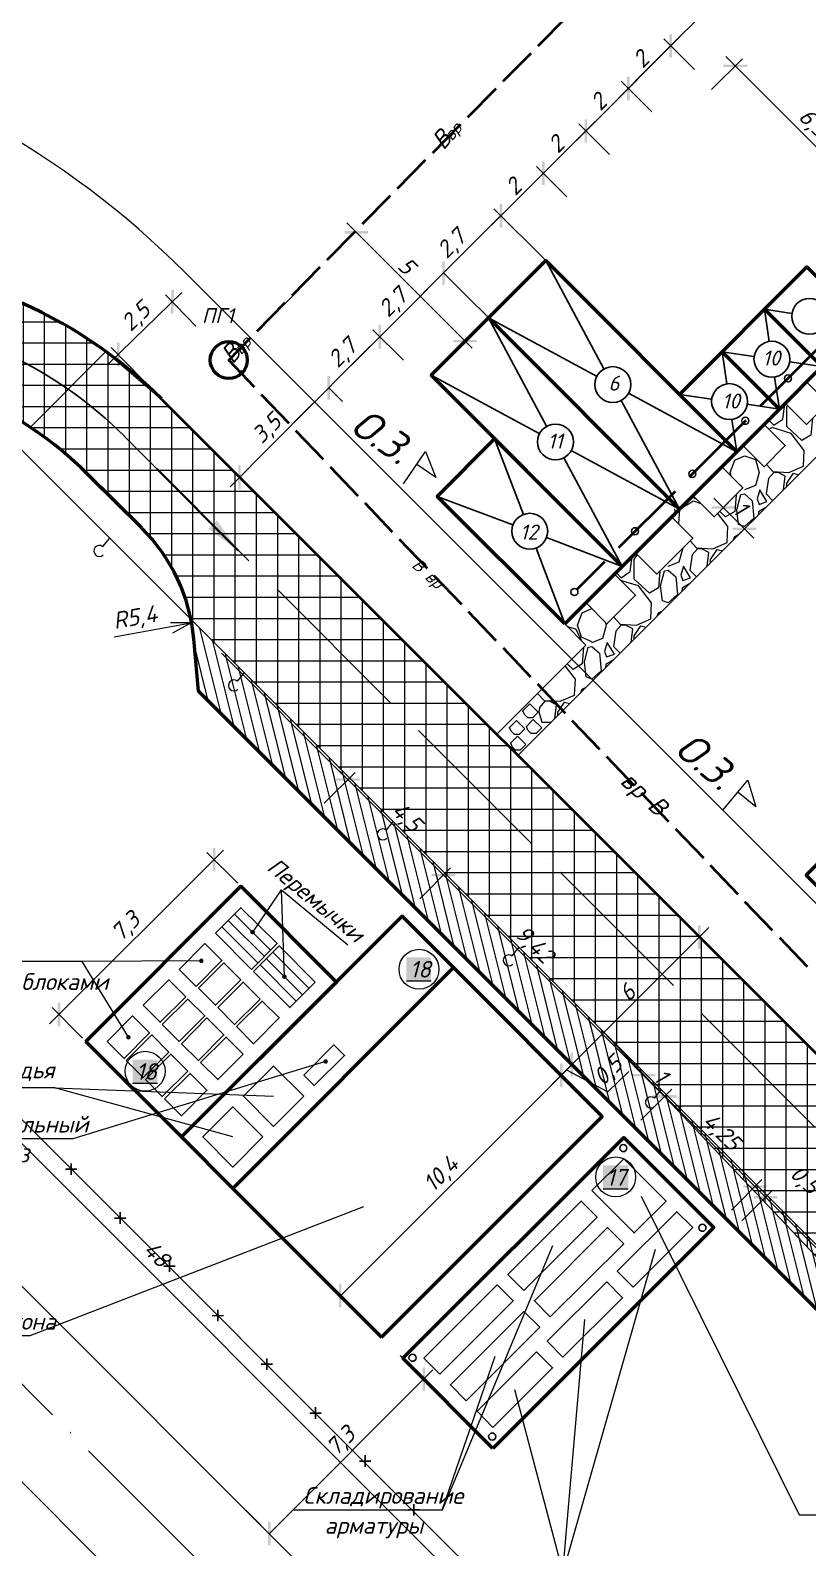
# Model space of a CAD drawing. Header units: millimetres. Extents: x 2279 to 5236, y 896 to 2828.
# Drawn here: x 3844.1 to 3937.2, y 2427.1 to 2609 of the extents above; entities that cross this region are included whole.
import ezdxf

# ---------------------------------------------------------------- set-up
doc = ezdxf.new("R2010")
doc.units = ezdxf.units.MM
doc.linetypes.add('ACAD_ISO04W100', pattern=[30, 24, -3, 0, -3])
for name, color, linetype in [('PDF _!!ОСНОВНАЯ', 7, 'Continuous'), ('PDF _!!СЕТИ - ВК', 7, 'Continuous'), ('PDF _!!ТОНКАЯ', 7, 'Continuous'), ('PDF _0', 7, 'Continuous'), ('PDF _СПДС_!!ТОНКАЯ', 7, 'Continuous'), ('PDF _Текст', 7, 'Continuous')]:
    doc.layers.add(name, color=color, linetype=linetype)
doc.styles.add('PDF ISOCPEUR Italic', font='isocpeui.ttf')
pattern_1 = [(0, (17546.539, -1228.3447), (0, 2.54), []), (90, (17546.539, -1228.3447), (-2.54, 2e-16), [])]
pattern_2 = [(104, (17546.5391, -1228.3447), (-1.0977643, -0.27370338), [])]

msp = doc.modelspace()

# ---------------------------------------------------------------- hatches: boundary and pattern name
at = {"linetype": 'ByBlock', "lineweight": 15, "ltscale": 10}
h = msp.add_hatch(dxfattribs=at)
h.set_pattern_fill('NET', color=256, scale=0.8)
h.set_pattern_definition(pattern_1)
h.paths.add_polyline_path([(3765.74, 2579.98), (3765.74, 2580.94), (3710.7, 2580.81, 0.038887), (3699.65, 2568.19), (3740.71, 2568.28, -0.087917)])
h.paths.add_polyline_path([(3820.36, 2581.08), (3802.26, 2581.03, -0.114803), (3834.83, 2565.99, -0.060057), (3844.09, 2561.39), (3853.14, 2570.45, 0.158254)])
h.paths.add_polyline_path([(3869.62, 2568.94), (3871.49, 2571.09), (3868.88, 2573.36), (3867.01, 2571.2)], flags=9)
h.paths.add_polyline_path([(3872.55, 2557.52), (3874.42, 2559.4), (3871.03, 2562.79), (3869.15, 2560.91)], flags=9)
h.paths.add_polyline_path([(3856.49, 2571.26), (3859.98, 2574.59), (3856.67, 2578.06), (3853.18, 2574.73)], flags=9)
h.paths.add_polyline_path([(3863.97, 2572.69), (3869.13, 2572.69), (3869.13, 2577.01), (3863.97, 2577.01)], flags=9)
h = msp.add_hatch(dxfattribs=at)
h.set_pattern_fill('NET', color=256, scale=0.8)
h.set_pattern_definition(pattern_1)
h.paths.add_polyline_path([(3857.42, 2549.31, -0.147926), (3863.32, 2538.36), (3912.82, 2488.85), (3924.25, 2500.28), (3921.43, 2503.11), (3859.84, 2564.73), (3853.14, 2570.45), (3844.08, 2561.38, -0.04845), (3850.53, 2556.16)])
h.paths.add_polyline_path([(3916.14, 2490.9), (3917.93, 2492.7), (3914.54, 2496.09), (3912.74, 2494.3)], flags=25)
h.paths.add_polyline_path([(3900.4, 2500.18), (3905.01, 2495.61), (3908.39, 2499.03), (3903.78, 2503.59)], flags=25)
h = msp.add_hatch(dxfattribs=at)
h.set_pattern_fill('JIS_WOOD', color=256, scale=1.6, angle=59)
h.set_pattern_definition(pattern_2)
h.paths.add_polyline_path([(3864.22, 2529.77), (3897.38, 2496.61), (3908.98, 2485.01), (3912.82, 2488.85), (3863.32, 2538.36, -0.027617), (3863.66, 2536.01)])
h.paths.add_polyline_path([(3870.91, 2507.92), (3882.33, 2498.5), (3885.39, 2502.2), (3873.97, 2511.62)], flags=25)
h = msp.add_hatch(dxfattribs=at)
h.set_pattern_fill('NET', color=256, scale=0.8)
h.set_pattern_definition(pattern_1)
h.paths.add_polyline_path([(3947.57, 2452.15, -0.174775), (3960.82, 2445.92), (3963.69, 2443.03), (3965.41, 2441.31, -0.026163), (3968.8, 2437.9, -0.126575), (3979, 2418.95, -0.06163), (3986.63, 2401.07), (3992.3, 2401.07, 0.034268), (3992.85, 2408.6, 0.199067), (3976.49, 2448.08), (3924.25, 2500.28), (3912.82, 2488.85)])
h = msp.add_hatch(dxfattribs=at)
h.set_pattern_fill('JIS_WOOD', color=256, scale=1.6, angle=59)
h.set_pattern_definition(pattern_2)
h.paths.add_polyline_path([(3941.27, 2452.72), (3947.48, 2452.16, -0.027956), (3949.87, 2451.81), (3912.82, 2488.85), (3910.11, 2486.14), (3908.99, 2485), (3909.84, 2484.15)])
h.paths.add_polyline_path([(3913.07, 2480.76), (3916.48, 2484.17), (3913.09, 2487.56), (3909.68, 2484.16)], flags=25)

# ---------------------------------------------------------------- linework, layer by layer
for p, q in [((3862.63, 2579.93), (3986.97, 2455.58)), ((3844.08, 2561.38), (3853.14, 2570.45)), ((3853.14, 2570.45), (3859.84, 2564.73)), ((3881.47, 2564.47), (3879.84, 2566.11)), ((3842.44, 2559.24), (3949.87, 2451.81)), ((3863.36, 2537.96), (3860.87, 2537.96)), ((3863.36, 2537.96), (3861.1, 2536.71)), ((3784.65, 2536.79), (3943.87, 2377.56)), ((3903.1, 2527.4), (3903.93, 2528.23)), ((3903.93, 2528.23), (3904.93, 2527.22)), ((3901.5, 2525.4), (3902.33, 2526.23)), ((3902.33, 2526.23), (3903.34, 2525.23)), ((3903.29, 2526.94), (3903.1, 2527.4)), ((3903.69, 2526.54), (3903.29, 2526.94)), ((3903.53, 2525.53), (3904.36, 2526.36)), ((3904.25, 2526.54), (3903.69, 2526.54)), ((3904.93, 2527.22), (3904.25, 2526.54)), ((3904.36, 2526.36), (3905.37, 2525.35)), ((3905.03, 2527.28), (3905.37, 2526.05)), ((3901.69, 2524.94), (3901.5, 2525.4)), ((3901.65, 2523.55), (3902.47, 2524.37)), ((3902.09, 2524.54), (3901.69, 2524.94)), ((3902.66, 2524.54), (3902.09, 2524.54)), ((3902.47, 2524.37), (3903.48, 2523.37)), ((3903.34, 2525.23), (3902.66, 2524.54)), ((3903.72, 2525.07), (3903.53, 2525.53)), ((3904.12, 2524.67), (3903.72, 2525.07)), ((3904.69, 2524.67), (3904.12, 2524.67)), ((3905.37, 2525.35), (3904.69, 2524.67)), ((3905.37, 2526.05), (3905.59, 2526.05)), ((3905.59, 2526.05), (3906.5, 2526.05)), ((3901.84, 2523.09), (3901.65, 2523.55)), ((3902.24, 2522.69), (3901.84, 2523.09)), ((3902.8, 2522.69), (3902.24, 2522.69)), ((3903.48, 2523.37), (3902.8, 2522.69)), ((3800.63, 2517.94), (3925.03, 2393.54)), ((3924.25, 2500.28), (3976.51, 2448.06)), ((3912.82, 2488.85), (3979, 2418.95))]:
    msp.add_line(p, q, dxfattribs=at)
at = {"linetype": 'ByBlock', "lineweight": 40, "ltscale": 10}
msp.add_line((3859.84, 2564.73), (3976.51, 2448.06), dxfattribs=at)
at = {"linetype": 'ByBlock', "lineweight": 20, "ltscale": 10}
for p, q in [((3916.35, 2385.1), (3792.14, 2509.31)), ((3904.63, 2373.38), (3780.42, 2497.59))]:
    msp.add_line(p, q, dxfattribs=at)
at = {"linetype": 'ACAD_ISO04W100', "lineweight": 25}
msp.add_line((3910.57, 2379.18), (3786.22, 2503.52), dxfattribs=at)
at = {"linetype": 'ByBlock', "lineweight": 15, "ltscale": 10}
msp.add_arc((3786.22, 2503.52), 108.06, 45, 171.4857, dxfattribs=at)
at = {"layer": 'PDF _!!ОСНОВНАЯ', "lineweight": 40}
for points in [[(3904.93, 2607.12), (3908.32, 2610.54)], [(3900.73, 2602.85), (3904.09, 2606.24)], [(3896.53, 2598.55), (3899.89, 2601.97)], [(3892.3, 2594.28), (3895.69, 2597.7)], [(3888.1, 2590.02), (3891.45, 2593.44)], [(3883.9, 2585.75), (3887.25, 2589.17)], [(3879.67, 2581.45), (3883.05, 2584.87)], [(3875.47, 2577.18), (3878.82, 2580.6)], [(3871.27, 2572.91), (3874.62, 2576.33)], [(3870.93, 2566.17), (3867.85, 2569.42), (3870.42, 2572.07)], [(3931.59, 2563.94), (3938.36, 2570.71)], [(3875.1, 2561.84), (3871.78, 2565.29)], [(3879.23, 2557.5), (3875.91, 2560.96)], [(3923.09, 2555.44), (3929.89, 2562.24)], [(3883.36, 2553.13), (3880.04, 2556.62)], [(3914.62, 2546.97), (3921.39, 2553.74)], [(3887.49, 2548.8), (3884.21, 2552.29)], [(3891.66, 2544.46), (3888.34, 2547.92)], [(3909.61, 2541.96), (3912.93, 2545.28)], [(3895.79, 2540.13), (3892.47, 2543.58)], [(3899.92, 2535.79), (3896.6, 2539.25)], [(3904.05, 2531.42), (3900.77, 2534.91)], [(3908.22, 2527.09), (3904.9, 2530.58)], [(3912.35, 2522.75), (3909.03, 2526.21)], [(3916.48, 2518.42), (3913.16, 2521.87)], [(3920.61, 2514.08), (3917.33, 2517.54)], [(3924.78, 2509.72), (3921.46, 2513.2)], [(3928.91, 2505.38), (3925.59, 2508.87)], [(3933.04, 2501.05), (3929.72, 2504.5)], [(3937.21, 2496.71), (3933.89, 2500.17)]]:
    msp.add_lwpolyline(points, dxfattribs=at)
at = {"layer": 'PDF _!!ОСНОВНАЯ', "lineweight": 50}
for points in [[(3921.87, 2551.58), (3928.74, 2558.45), (3905.85, 2581.38), (3898.97, 2574.5)], [(3932.06, 2575.52), (3938.94, 2568.65), (3944.02, 2573.73), (3937.14, 2580.6)], [(3926.98, 2570.44), (3933.86, 2563.57), (3938.94, 2568.65), (3932.06, 2575.52)], [(3914.99, 2544.7), (3921.87, 2551.58), (3898.97, 2574.5), (3892.1, 2567.63)], [(3921.87, 2565.33), (3928.74, 2558.45), (3933.86, 2563.57), (3926.98, 2570.44)], [(3908.12, 2537.83), (3892.84, 2553.1), (3899.72, 2559.98), (3914.99, 2544.7)], [(3943.66, 2507.3), (3940.58, 2504.18), (3937.06, 2507.7), (3940.14, 2510.79)], [(3886.17, 2452.34), (3912.62, 2478.79), (3894.81, 2496.64), (3868.36, 2470.16)], [(3899.51, 2438.97), (3888.71, 2449.8), (3915.2, 2476.25), (3926, 2465.45)]]:
    msp.add_lwpolyline(points, close=True, dxfattribs=at)
at = {"layer": 'PDF _!!ОСНОВНАЯ', "lineweight": 0}
msp.add_lwpolyline([(3869.68, 2570.64), (3869.41, 2570.98), (3869.68, 2570.64)], dxfattribs=at)
at = {"layer": 'PDF _!!ОСНОВНАЯ', "lineweight": 25}
for points in [[(3870.25, 2545.38), (3855.35, 2560.28), (3859.25, 2556.39)], [(3871.95, 2543.69), (3871.95, 2543.69)], [(3887.22, 2528.41), (3873.64, 2541.99)], [(3888.91, 2526.72), (3888.91, 2526.72)], [(3904.19, 2511.44), (3890.61, 2525.02)], [(3905.88, 2509.75), (3905.88, 2509.75)], [(3921.16, 2494.48), (3907.57, 2508.06)], [(3922.85, 2492.78), (3922.85, 2492.78)], [(3938.12, 2477.51), (3924.54, 2491.09)]]:
    msp.add_lwpolyline(points, dxfattribs=at)
at = {"layer": 'PDF _!!ОСНОВНАЯ', "lineweight": 50}
for points in [[(3857.42, 2549.31), (3850.88, 2555.81), (3854.79, 2551.93)], [(3947.51, 2452.15), (3941.27, 2452.72), (3897.38, 2496.61), (3864.22, 2529.77), (3863.66, 2536.01)]]:
    msp.add_lwpolyline(points, dxfattribs=at)
at = {"layer": 'PDF _!!ОСНОВНАЯ', "lineweight": 35}
msp.add_lwpolyline([(3868.97, 2546.63), (3859.25, 2556.39)], dxfattribs=at)
at = {"layer": 'PDF _!!ОСНОВНАЯ', "lineweight": 25}
for points in [[(3878.11, 2482.49), (3881.73, 2486.08), (3880.45, 2487.36), (3876.86, 2483.74)], [(3876.86, 2481.2), (3873.23, 2477.58), (3869.61, 2481.2), (3873.23, 2484.82)], [(3871.95, 2476.32), (3868.36, 2472.7), (3864.73, 2476.32), (3868.36, 2479.91)], [(3911.37, 2469.89), (3916.45, 2464.81), (3920.28, 2468.63), (3915.2, 2473.71)], [(3903.21, 2457.93), (3912.01, 2466.7), (3910.08, 2468.63), (3901.31, 2459.83)], [(3916.31, 2458.3), (3923.46, 2465.45), (3921.56, 2467.35), (3914.42, 2460.23)], [(3906.39, 2454.75), (3915.2, 2463.52), (3913.26, 2465.45), (3904.49, 2456.68)], [(3907.91, 2449.91), (3915.06, 2457.05), (3913.16, 2458.95), (3906.02, 2451.84)], [(3893.15, 2447.87), (3901.95, 2456.68), (3900.02, 2458.58), (3891.25, 2449.8)], [(3896.33, 2444.69), (3905.14, 2453.5), (3903.21, 2455.39), (3894.43, 2446.62)], [(3899.51, 2441.51), (3906.66, 2448.65), (3904.73, 2450.55), (3897.62, 2443.44)]]:
    msp.add_lwpolyline(points, close=True, dxfattribs=at)
at = {"layer": 'PDF _!!ОСНОВНАЯ', "lineweight": 50}
msp.add_circle((3867.86, 2569.44), 2.22, dxfattribs=at)
at = {"layer": 'PDF _!!ОСНОВНАЯ', "lineweight": 25}
for centre in [(3915.14, 2474.98), (3924.63, 2465.43), (3889.88, 2449.85), (3899.43, 2440.41)]:
    msp.add_circle(centre, 0.423, dxfattribs=at)
at = {"layer": 'PDF _!!ОСНОВНАЯ', "lineweight": 50}
for centre, radius, start, end in [((3820.38, 2525.28), 55.8, 45, 90), ((3820.44, 2525.56), 42.91, 44.8152, 90.0761), ((3842.27, 2534.08), 21.48, 5.1441, 45.1509)]:
    msp.add_arc(centre, radius, start, end, dxfattribs=at)
at = {"layer": 'PDF _!!ОСНОВНАЯ', "lineweight": 25}
msp.add_arc((3820.38, 2525.28), 49.5, 45, 64.7205, dxfattribs=at)
at = {"layer": 'PDF _!!ОСНОВНАЯ', "transparency": 33554559}
for points in [[(3867.85, 2569.42), (3867.85, 2569.42), (3866.26, 2570.98)], [(3869.07, 2568.21), (3869.68, 2568.21), (3869.41, 2567.87)]]:
    msp.add_solid(points, dxfattribs=at)
at = {"layer": 'PDF _!!СЕТИ - ВК', "lineweight": 20}
for points in [[(3916.62, 2602.89), (3941.24, 2627.51)], [(3914.62, 2600.88), (3921.96, 2608.23)], [(3925.73, 2601.87), (3929.42, 2605.56)], [(3927.42, 2605.83), (3945.74, 2587.54)], [(3909.54, 2595.77), (3916.88, 2603.12)], [(3904.42, 2590.69), (3911.77, 2598.04)], [(3899.34, 2585.61), (3906.69, 2592.96)], [(3891.18, 2577.48), (3900.32, 2586.59)], [(3897.01, 2570.88), (3882.01, 2585.88)], [(3862.23, 2577.52), (3853.45, 2568.98)], [(3863.89, 2573.52), (3860.26, 2577.25)], [(3875.98, 2577.59), (3872.86, 2574.47)], [(3882.51, 2568.78), (3891.66, 2577.93)], [(3898.43, 2573.96), (3895.32, 2570.85)], [(3857.38, 2567.22), (3853.76, 2570.95)], [(3875.64, 2561.91), (3884.78, 2571.05)], [(3868.02, 2554.25), (3877.91, 2564.18)], [(3926, 2552.9), (3930.81, 2548.09)], [(3928.37, 2553), (3926.27, 2550.9)], [(3930.94, 2550.46), (3928.81, 2548.36)], [(3854.13, 2536.27), (3863.36, 2537.96)], [(3881.97, 2519.3), (3867, 2534.3)], [(3899.68, 2524.85), (3899.68, 2524.85)], [(3879.3, 2516.32), (3882.99, 2520.01)], [(3867.24, 2510.7), (3846.38, 2489.87)], [(3868.93, 2506.74), (3865.24, 2510.43)], [(3918.68, 2482.59), (3892.44, 2508.84)], [(3921.43, 2503.11), (3925.12, 2499.42)], [(3907.85, 2483.87), (3925.39, 2501.42)], [(3850.34, 2488.14), (3846.68, 2491.83)], [(3904.93, 2486.48), (3908.56, 2482.89)], [(3906.22, 2487.77), (3909.84, 2484.15), (3906.15, 2487.84)], [(3906.59, 2482.59), (3910.11, 2486.14)], [(3881.24, 2457.27), (3908.86, 2484.86)], [(3910.56, 2480.89), (3906.86, 2484.59)], [(3908.35, 2484.38), (3913.3, 2481.71), (3915.8, 2484.18)], [(3916.41, 2484.86), (3921.22, 2480.05)], [(3928.1, 2467.55), (3931.76, 2471.21)], [(3931.08, 2470.23), (3946.05, 2455.22)], [(3918.95, 2462.84), (3907.88, 2424.1), (3910.52, 2454.44)], [(3878.41, 2460.1), (3882.11, 2456.41)], [(3884.07, 2454.44), (3880.38, 2458.1)], [(3888.41, 2450.11), (3892.06, 2446.42)], [(3892.33, 2448.42), (3872.7, 2428.75)], [(3902.12, 2446.04), (3907.88, 2424.1), (3935.01, 2424.15)]]:
    msp.add_lwpolyline(points, dxfattribs=at)
for points in [[(3920, 2607.93), (3923.66, 2604.27)], [(3914.89, 2602.85), (3918.58, 2599.19)], [(3909.81, 2597.77), (3913.5, 2594.08)], [(3904.73, 2592.65), (3908.38, 2589)], [(3899.61, 2587.57), (3905.84, 2581.38)], [(3893.59, 2579.88), (3901.81, 2571.69)], [(3885.11, 2573.07), (3888.8, 2569.41)], [(3877.32, 2565.24), (3880.97, 2561.59)], [(3933.04, 2469.95), (3929.35, 2466.26)], [(3873.55, 2427.9), (3869.89, 2431.59)]]:
    msp.add_lwpolyline(points, close=True, dxfattribs=at)
at = {"layer": 'PDF _!!ТОНКАЯ', "lineweight": 25}
for points in [[(3905.07, 2560.62), (3892.1, 2567.63), (3905.85, 2581.38), (3912.82, 2568.37)], [(3935.36, 2575.02), (3932.06, 2575.52), (3932.64, 2571.66)], [(3905.95, 2561.5), (3898.97, 2574.5), (3911.94, 2567.49)], [(3935.08, 2569.22), (3938.94, 2568.65), (3938.33, 2572.7)], [(3930.81, 2569.86), (3926.98, 2570.44), (3927.56, 2566.58)], [(3939.67, 2569.38), (3937.1, 2566.84), (3939.67, 2564.27), (3937.1, 2561.73), (3934.56, 2564.27), (3932.02, 2561.73), (3934.56, 2559.19), (3932.02, 2556.65), (3929.48, 2559.19), (3926.94, 2556.65), (3929.48, 2554.11), (3926.02, 2550.65), (3923.48, 2553.19), (3920.94, 2550.65), (3923.48, 2548.11), (3919.18, 2543.78), (3916.61, 2546.32), (3914.07, 2543.78), (3916.61, 2541.24), (3913.19, 2537.82), (3910.65, 2540.36), (3908.12, 2537.83), (3910.65, 2535.28), (3899.97, 2524.6)], [(3902.51, 2522.06), (3949.84, 2569.39)], [(3930, 2564.14), (3933.86, 2563.57), (3933.28, 2567.39)], [(3914.89, 2564.58), (3921.87, 2551.58), (3908.9, 2558.59)], [(3915.77, 2565.46), (3928.74, 2558.45), (3928.17, 2562.31)], [(3921.87, 2565.33), (3925.73, 2564.75)], [(3899.72, 2559.98), (3903.17, 2550.93)], [(3908.02, 2557.71), (3914.99, 2544.7), (3905.95, 2548.16)], [(3892.84, 2553.1), (3901.92, 2549.68)], [(3904.7, 2546.9), (3908.12, 2537.83)], [(3850.74, 2487.77), (3869.3, 2506.36)], [(3872.86, 2498.71), (3868.56, 2503.04)], [(3888.78, 2502.67), (3912.62, 2478.79)], [(3870.59, 2496.41), (3866.26, 2500.74)], [(3871.34, 2497.18), (3867.04, 2501.52)], [(3872.12, 2497.96), (3867.78, 2502.26)], [(3876.69, 2493.36), (3872.35, 2497.69)], [(3877.47, 2494.14), (3873.13, 2498.47)], [(3875.16, 2491.83), (3870.83, 2496.17)], [(3875.94, 2492.61), (3871.61, 2496.95)], [(3848.3, 2472.42), (3849.66, 2472.45)], [(3848.31, 2472.44), (3849.66, 2472.44)], [(3848.98, 2471.78), (3848.98, 2473.13)], [(3848.98, 2471.76), (3848.98, 2473.11)], [(3854.16, 2466.58), (3855.51, 2466.61)], [(3854.16, 2466.59), (3855.52, 2466.59)], [(3854.84, 2465.93), (3854.84, 2467.29)], [(3854.84, 2465.92), (3854.84, 2467.27)], [(3860.09, 2460.82), (3861.45, 2460.85)], [(3860.1, 2460.83), (3861.45, 2460.83)], [(3860.1, 2460.83), (3861.45, 2460.83)], [(3860.77, 2460.17), (3860.77, 2461.53)], [(3860.77, 2460.16), (3860.77, 2461.51)], [(3860.77, 2460.16), (3860.77, 2461.51)], [(3866.55, 2454.25), (3866.55, 2455.6)], [(3866.55, 2454.23), (3866.55, 2455.59)], [(3865.87, 2454.89), (3867.22, 2454.93)], [(3872.4, 2448.41), (3872.4, 2449.76)], [(3872.41, 2448.39), (3872.41, 2449.75)], [(3871.72, 2449.05), (3873.08, 2449.08)], [(3871.73, 2449.07), (3873.08, 2449.07)], [(3877.58, 2443.21), (3878.94, 2443.24)], [(3877.58, 2443.23), (3878.94, 2443.23)], [(3878.26, 2442.57), (3878.26, 2443.92)], [(3878.26, 2442.55), (3878.26, 2443.9)], [(3883.52, 2437.45), (3884.87, 2437.48)], [(3883.52, 2437.46), (3884.88, 2437.46)], [(3884.19, 2436.8), (3884.19, 2438.16)], [(3884.2, 2436.79), (3884.2, 2438.14)], [(3889.37, 2431.6), (3890.73, 2431.64)], [(3889.38, 2431.62), (3890.73, 2431.62)], [(3890.05, 2430.96), (3890.05, 2432.32)], [(3890.05, 2430.94), (3890.05, 2432.3)]]:
    msp.add_lwpolyline(points, dxfattribs=at)
at = {"layer": 'PDF _!!ТОНКАЯ', "lineweight": 20}
for points in [[(3888.81, 2554.61), (3891.45, 2558.48), (3892.68, 2555.36), (3890.38, 2556.94)], [(3853.57, 2548.11), (3852.74, 2547.08)], [(3869.69, 2531.99), (3868.86, 2530.96)], [(3880.99, 2520.28), (3894.71, 2506.57)], [(3927.09, 2515.48), (3930.08, 2519.09), (3931.02, 2515.87), (3928.88, 2517.65)], [(3887.54, 2514.14), (3886.71, 2513.11)], [(3890.74, 2504.87), (3894.43, 2508.56)], [(3870.73, 2500.88), (3874.18, 2505.92), (3882.13, 2499.34)], [(3874.52, 2495.53), (3874.18, 2505.92)], [(3902.64, 2499.05), (3901.8, 2498.02)], [(3855.82, 2488.28), (3850.3, 2497.35), (3818.03, 2497.35)], [(3864.56, 2497.42), (3850.3, 2497.35)], [(3879.46, 2485.36), (3849.15, 2476.09), (3833.24, 2476.09)], [(3917.26, 2478.35), (3920.95, 2482.05)], [(3919.67, 2482.01), (3918.83, 2480.98)], [(3918.99, 2482.32), (3932.06, 2469.24)]]:
    msp.add_lwpolyline(points, dxfattribs=at)
at = {"layer": 'PDF _!!ТОНКАЯ', "lineweight": 50}
for points in [[(3850.74, 2487.77), (3869.3, 2506.36), (3880.75, 2494.88), (3862.19, 2476.32)], [(3868.36, 2470.16), (3894.81, 2496.64), (3888.64, 2502.77), (3862.19, 2476.32)]]:
    msp.add_lwpolyline(points, close=True, dxfattribs=at)
at = {"layer": 'PDF _!!ТОНКАЯ', "lineweight": 25}
for points in [[(3866.26, 2500.74), (3869.3, 2503.79), (3873.64, 2499.49), (3870.59, 2496.41)], [(3861.92, 2496.41), (3864.97, 2499.49), (3867.04, 2497.46), (3863.95, 2494.37)], [(3870.83, 2496.17), (3873.91, 2499.22), (3878.21, 2494.88), (3875.16, 2491.83)], [(3864.22, 2494.14), (3867.27, 2497.18), (3869.3, 2495.15), (3866.26, 2492.1)], [(3857.59, 2492.1), (3860.67, 2495.15), (3862.7, 2493.12), (3859.65, 2490.07)], [(3866.53, 2491.83), (3869.58, 2494.88), (3871.61, 2492.85), (3868.56, 2489.8)], [(3859.89, 2489.8), (3862.94, 2492.85), (3864.97, 2490.82), (3861.92, 2487.77)], [(3868.8, 2489.56), (3871.84, 2492.61), (3873.91, 2490.58), (3870.83, 2487.5)], [(3853.28, 2487.77), (3856.33, 2490.82), (3858.36, 2488.79), (3855.32, 2485.74)], [(3862.19, 2487.5), (3865.24, 2490.58), (3867.27, 2488.55), (3864.22, 2485.47)], [(3855.55, 2485.47), (3858.64, 2488.55), (3860.67, 2486.48), (3857.59, 2483.43)], [(3864.46, 2485.23), (3867.54, 2488.28), (3869.58, 2486.25), (3866.53, 2483.2)], [(3857.86, 2483.2), (3860.9, 2486.25), (3862.94, 2484.21), (3859.89, 2481.17)], [(3860.16, 2480.89), (3863.21, 2483.94), (3865.24, 2481.91), (3862.19, 2478.86)]]:
    msp.add_lwpolyline(points, close=True, dxfattribs=at)
at = {"layer": 'PDF _!!ТОНКАЯ', "color": 7, "lineweight": 0, "true_color": 0xffffff}
for points in [[(3889.15, 2495.02), (3892.1, 2495.02)], [(3856.33, 2482.76), (3859.31, 2482.76)], [(3912.72, 2470.09), (3915.74, 2470.09)]]:
    msp.add_lwpolyline(points, dxfattribs=at)
at = {"layer": 'PDF _!!ТОНКАЯ', "lineweight": 25}
for centre, radius in [((3937.48, 2574.68), 2.15), ((3932.96, 2569.54), 2.15), ((3913.89, 2566.5), 2.15), ((3927.88, 2564.46), 2.15), ((3934.89, 2567.24), 0.423), ((3929.78, 2562.16), 0.423), ((3907.02, 2559.62), 2.15), ((3923.41, 2555.8), 0.423), ((3903.93, 2548.92), 2.15), ((3916.54, 2548.92), 0.423), ((3909.29, 2541.64), 0.423)]:
    msp.add_circle(centre, radius, dxfattribs=at)
at = {"layer": 'PDF _!!ТОНКАЯ', "lineweight": 20}
for centre in [(3890.66, 2496.42), (3857.84, 2484.2), (3914.23, 2471.53)]:
    msp.add_circle(centre, 2.39, dxfattribs=at)
for centre in [(3852.35, 2546.56), (3868.47, 2530.44), (3886.32, 2512.59), (3901.42, 2497.49), (3918.45, 2480.46)]:
    msp.add_arc(centre, 0.66, 50.6653, 315.4743, dxfattribs=at)
at = {"layer": 'PDF _!!ТОНКАЯ', "transparency": 33554559}
for points in [[(3870.73, 2500.88), (3870.46, 2501.01), (3870.42, 2500.88)], [(3870.42, 2500.88), (3870.46, 2500.74), (3870.73, 2500.88)], [(3870.56, 2501.11), (3870.73, 2500.88), (3870.46, 2501.01)], [(3870.46, 2500.74), (3870.73, 2500.88), (3870.56, 2500.64)], [(3870.73, 2501.15), (3870.56, 2501.11), (3870.73, 2500.88)], [(3870.73, 2500.88), (3870.56, 2500.64), (3870.73, 2500.61)], [(3870.73, 2500.88), (3870.86, 2501.11), (3870.73, 2501.15)], [(3870.96, 2501.01), (3870.73, 2500.88), (3870.86, 2501.11)], [(3871, 2500.88), (3870.96, 2501.01), (3870.73, 2500.88)], [(3870.73, 2500.61), (3870.86, 2500.64), (3870.73, 2500.88)], [(3870.86, 2500.64), (3870.73, 2500.88), (3870.96, 2500.74)], [(3870.73, 2500.88), (3870.96, 2500.74), (3871, 2500.88)], [(3864.56, 2497.42), (3864.33, 2497.56), (3864.29, 2497.42)], [(3864.29, 2497.42), (3864.33, 2497.29), (3864.56, 2497.42)], [(3864.43, 2497.66), (3864.56, 2497.42), (3864.33, 2497.56)], [(3864.33, 2497.29), (3864.56, 2497.42), (3864.43, 2497.18)], [(3864.56, 2497.73), (3864.43, 2497.66), (3864.56, 2497.42)], [(3864.56, 2497.42), (3864.43, 2497.18), (3864.56, 2497.15)], [(3864.56, 2497.42), (3864.7, 2497.66), (3864.56, 2497.73)], [(3864.8, 2497.56), (3864.56, 2497.42), (3864.7, 2497.66)], [(3864.83, 2497.42), (3864.8, 2497.56), (3864.56, 2497.42)], [(3864.56, 2497.15), (3864.7, 2497.18), (3864.56, 2497.42)], [(3864.7, 2497.18), (3864.56, 2497.42), (3864.8, 2497.29)], [(3864.56, 2497.42), (3864.8, 2497.29), (3864.83, 2497.42)], [(3874.52, 2495.53), (3874.28, 2495.66), (3874.25, 2495.53)], [(3874.25, 2495.53), (3874.28, 2495.39), (3874.52, 2495.53)], [(3874.38, 2495.76), (3874.52, 2495.53), (3874.28, 2495.66)], [(3874.28, 2495.39), (3874.52, 2495.53), (3874.38, 2495.29)], [(3874.52, 2495.8), (3874.38, 2495.76), (3874.52, 2495.53)], [(3874.52, 2495.53), (3874.38, 2495.29), (3874.52, 2495.25)], [(3874.52, 2495.53), (3874.66, 2495.76), (3874.52, 2495.8)], [(3874.76, 2495.66), (3874.52, 2495.53), (3874.66, 2495.76)], [(3874.82, 2495.53), (3874.76, 2495.66), (3874.52, 2495.53)], [(3874.52, 2495.25), (3874.66, 2495.29), (3874.52, 2495.53)], [(3874.66, 2495.29), (3874.52, 2495.53), (3874.76, 2495.39)], [(3874.52, 2495.53), (3874.76, 2495.39), (3874.82, 2495.53)], [(3855.82, 2488.28), (3855.59, 2488.41), (3855.55, 2488.28)], [(3855.55, 2488.28), (3855.59, 2488.14), (3855.82, 2488.28)], [(3855.69, 2488.51), (3855.82, 2488.28), (3855.59, 2488.41)], [(3855.59, 2488.14), (3855.82, 2488.28), (3855.69, 2488.04)], [(3855.82, 2488.55), (3855.69, 2488.51), (3855.82, 2488.28)], [(3855.82, 2488.28), (3855.69, 2488.04), (3855.82, 2488.01)], [(3855.82, 2488.28), (3855.96, 2488.51), (3855.82, 2488.55)], [(3856.06, 2488.41), (3855.82, 2488.28), (3855.96, 2488.51)], [(3856.1, 2488.28), (3856.06, 2488.41), (3855.82, 2488.28)], [(3855.82, 2488.01), (3855.96, 2488.04), (3855.82, 2488.28)], [(3855.96, 2488.04), (3855.82, 2488.28), (3856.06, 2488.14)], [(3855.82, 2488.28), (3856.06, 2488.14), (3856.1, 2488.28)], [(3879.46, 2485.36), (3879.23, 2485.5), (3879.16, 2485.36)], [(3879.16, 2485.36), (3879.23, 2485.23), (3879.46, 2485.36)], [(3879.33, 2485.6), (3879.46, 2485.36), (3879.23, 2485.5)], [(3879.23, 2485.23), (3879.46, 2485.36), (3879.33, 2485.13)], [(3879.46, 2485.64), (3879.33, 2485.6), (3879.46, 2485.36)], [(3879.46, 2485.36), (3879.33, 2485.13), (3879.46, 2485.09)], [(3879.46, 2485.36), (3879.6, 2485.6), (3879.46, 2485.64)], [(3879.7, 2485.5), (3879.46, 2485.36), (3879.6, 2485.6)], [(3879.74, 2485.36), (3879.7, 2485.5), (3879.46, 2485.36)], [(3879.46, 2485.09), (3879.6, 2485.13), (3879.46, 2485.36)], [(3879.6, 2485.13), (3879.46, 2485.36), (3879.7, 2485.23)], [(3879.46, 2485.36), (3879.7, 2485.23), (3879.74, 2485.36)]]:
    msp.add_solid(points, dxfattribs=at)
at = {"layer": 'PDF _!!ТОНКАЯ', "color": 7, "true_color": 0xffffff, "transparency": 33554559}
for points in [[(3889.15, 2497.83), (3892.1, 2497.83), (3889.15, 2495.02)], [(3892.1, 2497.83), (3889.15, 2495.02), (3892.1, 2495.02)], [(3856.33, 2485.57), (3859.31, 2485.57), (3856.33, 2482.76)], [(3859.31, 2485.57), (3856.33, 2482.76), (3859.31, 2482.76)], [(3912.72, 2472.9), (3915.74, 2472.9), (3912.72, 2470.09)], [(3915.74, 2472.9), (3912.72, 2470.09), (3915.74, 2470.09)]]:
    msp.add_solid(points, dxfattribs=at)
at = {"layer": 'PDF _0', "lineweight": 20}
for points in [[(3932.56, 2562.27), (3933.17, 2561.63), (3934.25, 2562.37), (3934.49, 2564.2)], [(3937.81, 2562.44), (3937.64, 2560.44), (3936.56, 2559.8), (3934.73, 2561.46), (3934.73, 2563.83), (3934.83, 2564)], [(3932.29, 2556.92), (3933.07, 2556.07), (3935, 2555.97), (3936.73, 2556.72), (3936.83, 2558.61), (3935.27, 2560.64), (3933, 2561.36), (3932.63, 2561.15)], [(3928.12, 2555.46), (3927.96, 2555.97), (3928.5, 2557.43), (3929.68, 2557.97), (3930.97, 2557.53), (3931.44, 2555.97), (3930.97, 2554.41), (3929.68, 2553.87)], [(3934.36, 2553.87), (3934.56, 2555.53), (3933.71, 2555.97), (3933.17, 2555.97), (3932.53, 2555.23), (3932.26, 2553.4), (3933.07, 2552.58)], [(3934.73, 2554.24), (3934.73, 2554.68), (3935.54, 2555.87), (3936.18, 2555.7)], [(3929.39, 2554.29), (3929.15, 2554.39)], [(3921.29, 2551.61), (3921.36, 2550.8), (3921.09, 2550.56)], [(3924.47, 2552.22), (3923.56, 2552.52), (3921.9, 2551.54), (3921.77, 2549.85)], [(3923.42, 2553.13), (3923.73, 2552.8), (3923.81, 2552.87)], [(3928.67, 2553.3), (3928.5, 2551.3), (3927.41, 2550.65), (3926.7, 2551.3)], [(3932.22, 2551.77), (3931.34, 2551.23), (3931.31, 2550.86)], [(3923.15, 2547.77), (3923.92, 2546.93), (3925.86, 2546.83), (3927.58, 2547.57), (3927.68, 2549.47), (3926.46, 2551.06)], [(3928.36, 2547.88), (3928.5, 2548.28), (3928.97, 2548.52)], [(3920.54, 2544.73), (3921.83, 2545.27), (3922.3, 2546.83), (3922.27, 2546.89)], [(3925.21, 2544.73), (3925.41, 2546.39), (3924.57, 2546.83), (3924.03, 2546.83), (3923.38, 2546.08), (3923.11, 2544.25), (3923.92, 2543.44)], [(3925.58, 2545.1), (3925.58, 2545.54), (3926.4, 2546.72), (3927.04, 2546.56)], [(3914.27, 2543.98), (3914.88, 2543.34), (3915.97, 2544.08), (3916.2, 2545.91)], [(3919.52, 2544.15), (3919.35, 2542.15), (3918.27, 2541.51), (3916.44, 2543.17), (3916.44, 2545.54), (3916.85, 2546.12)], [(3914, 2538.63), (3914.78, 2537.78), (3916.71, 2537.68), (3918.44, 2538.43), (3918.54, 2540.32), (3916.98, 2542.36), (3914.81, 2543.03)], [(3923.08, 2542.63), (3922.2, 2542.08), (3922.16, 2541.71)], [(3911.39, 2535.68), (3910.14, 2536.23), (3909.67, 2537.68), (3910.21, 2539.14), (3911.36, 2539.68)], [(3919.22, 2538.73), (3919.35, 2539.14), (3919.83, 2539.38)], [(3908.41, 2537.51), (3909.4, 2537.24), (3910.17, 2535.75)], [(3911.39, 2535.58), (3912.68, 2536.12), (3913.15, 2537.68), (3913.05, 2537.95)], [(3916.07, 2535.58), (3916.27, 2537.24), (3915.42, 2537.68), (3914.88, 2537.68), (3914.24, 2536.94), (3913.97, 2535.11), (3914.78, 2534.3)], [(3916.44, 2535.95), (3916.44, 2536.4), (3917.25, 2537.58), (3917.9, 2537.41)], [(3910.38, 2535.01), (3910.21, 2533.01), (3909.12, 2532.36), (3908.41, 2533.04)], [(3913.93, 2533.48), (3913.05, 2532.94), (3913.02, 2532.57)], [(3904.86, 2529.49), (3905.64, 2528.64), (3907.57, 2528.54), (3909.29, 2529.28), (3909.4, 2531.18), (3908.18, 2532.77)], [(3910.07, 2529.59), (3910.21, 2529.99), (3910.68, 2530.23)], [(3906.92, 2526.44), (3907.13, 2528.1), (3906.28, 2528.54), (3905.74, 2528.54), (3905.09, 2527.79), (3905.03, 2527.28)], [(3907.3, 2526.81), (3907.3, 2527.25), (3908.11, 2528.44), (3908.75, 2528.27)]]:
    msp.add_lwpolyline(points, dxfattribs=at)
for points in [[(3931.17, 2552.79), (3931.44, 2552.14), (3932.36, 2552.48), (3931.51, 2553.87)], [(3928.97, 2549.74), (3928.77, 2551.5), (3929.24, 2553.33), (3929.68, 2553.4), (3930.6, 2552.58), (3930.8, 2550.48), (3929.68, 2549.47)], [(3922.03, 2543.64), (3922.3, 2543), (3923.21, 2543.34), (3922.37, 2544.73)], [(3919.83, 2540.59), (3919.62, 2542.36), (3920.1, 2544.18), (3920.54, 2544.25), (3921.45, 2543.44), (3921.66, 2541.34), (3920.54, 2540.32)], [(3912.88, 2534.5), (3913.15, 2533.86), (3914.07, 2534.19), (3913.22, 2535.58)], [(3910.68, 2531.45), (3910.48, 2533.21), (3910.95, 2535.04), (3911.39, 2535.11), (3912.31, 2534.3), (3912.51, 2532.2), (3911.39, 2531.18)]]:
    msp.add_lwpolyline(points, close=True, dxfattribs=at)
at = {"layer": 'PDF _0', "transparency": 33554559}
for points in [[(3920.68, 2605.69), (3920.98, 2605.69), (3920.68, 2608.5)], [(3920.98, 2605.69), (3920.68, 2608.5), (3920.98, 2608.5)], [(3920.98, 2608.5), (3920.68, 2608.5), (3920.98, 2605.69)], [(3920.68, 2608.5), (3920.98, 2605.69), (3920.68, 2605.69)], [(3930, 2604.55), (3930, 2604.85), (3927.15, 2604.55)], [(3930, 2604.85), (3927.15, 2604.55), (3927.15, 2604.85)], [(3915.6, 2600.58), (3915.9, 2600.58), (3915.6, 2603.42)], [(3915.9, 2600.58), (3915.6, 2603.42), (3915.9, 2603.42)], [(3915.9, 2603.42), (3915.6, 2603.42), (3915.9, 2600.58)], [(3915.6, 2603.42), (3915.9, 2600.58), (3915.6, 2600.58)], [(3910.52, 2595.5), (3910.79, 2595.5), (3910.52, 2598.31)], [(3910.79, 2595.5), (3910.52, 2598.31), (3910.79, 2598.31)], [(3910.79, 2598.31), (3910.52, 2598.31), (3910.79, 2595.5)], [(3910.52, 2598.31), (3910.79, 2595.5), (3910.52, 2595.5)], [(3905.4, 2590.42), (3905.71, 2590.42), (3905.4, 2593.23)], [(3905.71, 2590.42), (3905.4, 2593.23), (3905.71, 2593.23)], [(3905.71, 2593.23), (3905.4, 2593.23), (3905.71, 2590.42)], [(3905.4, 2593.23), (3905.71, 2590.42), (3905.4, 2590.42)], [(3900.32, 2585.3), (3900.63, 2585.3), (3900.32, 2588.15)], [(3900.63, 2585.3), (3900.32, 2588.15), (3900.63, 2588.15)], [(3900.63, 2588.15), (3900.32, 2588.15), (3900.63, 2585.3)], [(3900.32, 2588.15), (3900.63, 2585.3), (3900.32, 2585.3)], [(3884.55, 2584.6), (3884.55, 2584.9), (3881.73, 2584.6)], [(3884.55, 2584.9), (3881.73, 2584.6), (3881.73, 2584.9)], [(3893.44, 2578.45), (3893.74, 2578.45), (3893.44, 2581.29)], [(3893.74, 2578.45), (3893.44, 2581.29), (3893.74, 2581.29)], [(3893.74, 2581.29), (3893.44, 2581.29), (3893.74, 2578.45)], [(3893.44, 2581.29), (3893.74, 2578.45), (3893.44, 2578.45)], [(3860.9, 2574.98), (3861.21, 2574.98), (3860.97, 2577.82)], [(3861.21, 2574.98), (3860.97, 2577.82), (3861.28, 2577.82)], [(3885.82, 2570.8), (3886.12, 2570.8), (3885.82, 2573.65)], [(3886.12, 2570.8), (3885.82, 2573.65), (3886.12, 2573.65)], [(3886.12, 2573.65), (3885.82, 2573.65), (3886.12, 2570.8)], [(3885.82, 2573.65), (3886.12, 2570.8), (3885.82, 2570.8)], [(3894.77, 2571.86), (3894.77, 2571.56), (3897.58, 2571.86)], [(3894.77, 2571.56), (3897.58, 2571.86), (3897.58, 2571.56)], [(3854.47, 2571.52), (3854.71, 2568.68), (3854.44, 2568.68)], [(3854.77, 2571.52), (3854.47, 2571.52), (3854.71, 2568.68)], [(3879.99, 2567.51), (3879.69, 2567.51), (3879.99, 2564.7)], [(3879.69, 2567.51), (3879.99, 2564.7), (3879.69, 2564.7)], [(3879.69, 2564.7), (3879.99, 2564.7), (3879.69, 2567.51)], [(3879.99, 2564.7), (3879.69, 2567.51), (3879.99, 2567.51)], [(3869.3, 2556.83), (3869, 2556.83), (3869.3, 2553.98)], [(3869, 2556.83), (3869.3, 2553.98), (3869, 2553.98)], [(3928.54, 2551.61), (3928.54, 2551.91), (3925.73, 2551.61)], [(3928.54, 2551.91), (3925.73, 2551.61), (3925.73, 2551.91)], [(3868.97, 2546.63), (3866.43, 2550.22), (3865.41, 2549.21)], [(3928.27, 2549.34), (3928.27, 2549.07), (3931.08, 2549.34)], [(3928.27, 2549.07), (3931.08, 2549.34), (3931.08, 2549.07)], [(3880.72, 2519.3), (3880.72, 2519.03), (3883.53, 2519.3)], [(3880.72, 2519.03), (3883.53, 2519.3), (3883.53, 2519.03)], [(3865.95, 2508.16), (3866.26, 2508.16), (3865.95, 2510.97)], [(3866.26, 2508.16), (3865.95, 2510.97), (3866.26, 2510.97)], [(3892.16, 2507.85), (3892.16, 2507.55), (3895.01, 2507.85)], [(3892.16, 2507.55), (3895.01, 2507.85), (3895.01, 2507.55)], [(3924.1, 2498.88), (3924.41, 2498.88), (3924.1, 2501.69)], [(3924.41, 2498.88), (3924.1, 2501.69), (3924.41, 2501.69)], [(3907.41, 2498.3), (3906.19, 2496.47), (3906.19, 2496.47)], [(3847.66, 2492.41), (3847.36, 2492.41), (3847.66, 2489.56)], [(3847.36, 2492.41), (3847.66, 2489.56), (3847.36, 2489.56)], [(3908.83, 2483.6), (3909.13, 2483.6), (3908.83, 2486.41)], [(3909.13, 2483.6), (3908.83, 2486.41), (3909.13, 2486.41)], [(3909.13, 2486.41), (3908.83, 2486.41), (3909.13, 2483.6)], [(3908.83, 2486.41), (3909.13, 2483.6), (3908.83, 2483.6)], [(3907.57, 2482.32), (3907.88, 2482.32), (3907.57, 2485.13)], [(3907.88, 2482.32), (3907.57, 2485.13), (3907.88, 2485.13)], [(3907.88, 2485.13), (3907.57, 2485.13), (3907.88, 2482.32)], [(3907.57, 2485.13), (3907.88, 2482.32), (3907.57, 2482.32)], [(3918.99, 2483.57), (3918.99, 2483.87), (3916.14, 2483.57)], [(3918.99, 2483.87), (3916.14, 2483.57), (3916.14, 2483.87)], [(3921.53, 2481.03), (3921.53, 2481.33), (3918.68, 2481.03)], [(3921.53, 2481.33), (3918.68, 2481.03), (3918.68, 2481.33)], [(3932.33, 2470.23), (3932.33, 2470.53), (3929.52, 2470.23)], [(3932.33, 2470.53), (3929.52, 2470.23), (3929.52, 2470.53)], [(3933.62, 2468.94), (3933.62, 2469.24), (3930.77, 2468.94)], [(3933.62, 2469.24), (3930.77, 2468.94), (3930.77, 2469.24)], [(3881.06, 2455.9), (3881.36, 2455.9), (3881.06, 2458.71)], [(3881.36, 2455.9), (3881.06, 2458.71), (3881.36, 2458.71)], [(3891.08, 2445.88), (3891.39, 2445.88), (3891.08, 2448.69)], [(3891.39, 2445.88), (3891.08, 2448.69), (3891.39, 2448.69)], [(3872.87, 2430.17), (3872.56, 2430.17), (3872.87, 2427.36)], [(3872.56, 2430.17), (3872.87, 2427.36), (3872.56, 2427.36)], [(3872.56, 2427.36), (3872.87, 2427.36), (3872.56, 2430.17)], [(3872.87, 2427.36), (3872.56, 2430.17), (3872.87, 2430.17)]]:
    msp.add_solid(points, dxfattribs=at)
at = {"layer": 'PDF _СПДС_!!ТОНКАЯ', "lineweight": 20}
for points in [[(3847.02, 2482.22), (3838.38, 2482.22)], [(3868.36, 2476.32), (3847.02, 2482.22), (3873.23, 2481.2)], [(3884.02, 2467.94), (3844.02, 2452.5), (3813.13, 2452.5)], [(3917.29, 2469.24), (3936.23, 2431.01), (3966, 2431.01)], [(3906.66, 2463.28), (3893.42, 2431.58), (3899.79, 2450.04)], [(3893.42, 2431.58), (3875.57, 2431.58)]]:
    msp.add_lwpolyline(points, dxfattribs=at)

# ---------------------------------------------------------------- texts
at = {"layer": 'PDF _Текст', "attachment_point": 7, "style": 'PDF ISOCPEUR Italic'}
for s, insert, char_height, rotation in [('2', (3917.46, 2604.3), 2, 45), ('2', (3912.38, 2599.19), 2, 45), ('6,3', (3935.67, 2598.13), 2, 315), ('В', (3893.59, 2594.49), 2.16, 49.5375), ('вр', (3894.9, 2595.36), 1.44, 49.7623), ('2', (3907.3, 2594.11), 2, 45), ('2', (3902.19, 2589.03), 2, 45), ('2,7', (3894.3, 2581.16), 2, 44.5604), ('5', (3887.96, 2580.55), 2, 315), ('2,7', (3887.29, 2574.11), 2, 44.5604), ('2,5', (3856.41, 2572.42), 2, 43.6483), ('вр', (3869.63, 2569.72), 1.44, 49.0264), ('2,7', (3881.24, 2568.06), 2, 44.5604), ('В', (3868.32, 2568.85), 2.16, 49.5375), ('3,5', (3872.15, 2558.96), 2, 45), ('О.З.', (3882.19, 2561.02), 3.6, 324.9751), ('1', (3928.13, 2551.31), 2, 316.2743), ('В вр', (3889.44, 2544.43), 1.44, 317.5709), ('R5,4', (3854.27, 2536.72), 2, 10.1846), ('О.З.', (3921.09, 2522.47), 3.6, 319.681), ('вр В', (3914.25, 2518.35), 2.16, 317.9112), ('4,5', (3886.9, 2514.95), 2, 315), ('Перемычки', (3871.93, 2507.99), 2, 320.4782), ('7,3', (3855.26, 2499.31), 2, 45), ('9,42', (3901.71, 2500.15), 2, 315.3132), ('9,42', (3901.71, 2500.15), 2, 315.3132), ('6', (3915.8, 2492.41), 2, 45), ('0,5', (3913.07, 2482.03), 2, 45), ('1', (3918.62, 2483.27), 2, 315), ('4,25', (3924.16, 2477.7), 2, 315.3132), ('10,4', (3892.68, 2469.27), 2, 45), ('0,5', (3934.66, 2471.43), 2, 315.4501), ('48', (3857.48, 2462.66), 2, 314.5499), ('7,3', (3881.03, 2437.63), 2, 44.5499)]:
    msp.add_mtext(s, dxfattribs=dict(at, insert=insert, char_height=char_height, rotation=rotation))
for s, insert, char_height in [('ПГ1', (3864.63, 2573.86), 1.8), ('10', (3931.82, 2568.78), 1.8), ('6', (3913.37, 2565.77), 1.8), ('10', (3926.98, 2563.63), 1.8), ('11', (3906.08, 2558.82), 1.8), ('12', (3902.77, 2547.92), 1.8), ('18', (3889.56, 2495.42), 2), ('газосиликатными блоками', (3819.21, 2493.94), 1.9999), ('Бадья', (3839.6, 2483.03), 2), ('18', (3856.74, 2483.16), 2), ('Контрольный', (3834.42, 2476.3), 1.9999), ('груз', (3838.89, 2472.71), 2), ('17', (3913.1, 2470.48), 2), ('Место для приёма бетона', (3814.32, 2452.68), 1.9999), ('Складирование', (3876.79, 2431.8), 1.9999), ('арматуры', (3879.33, 2428.21), 2)]:
    msp.add_mtext(s, dxfattribs=dict(at, insert=insert, char_height=char_height))

doc.saveas('drawing.dxf')
